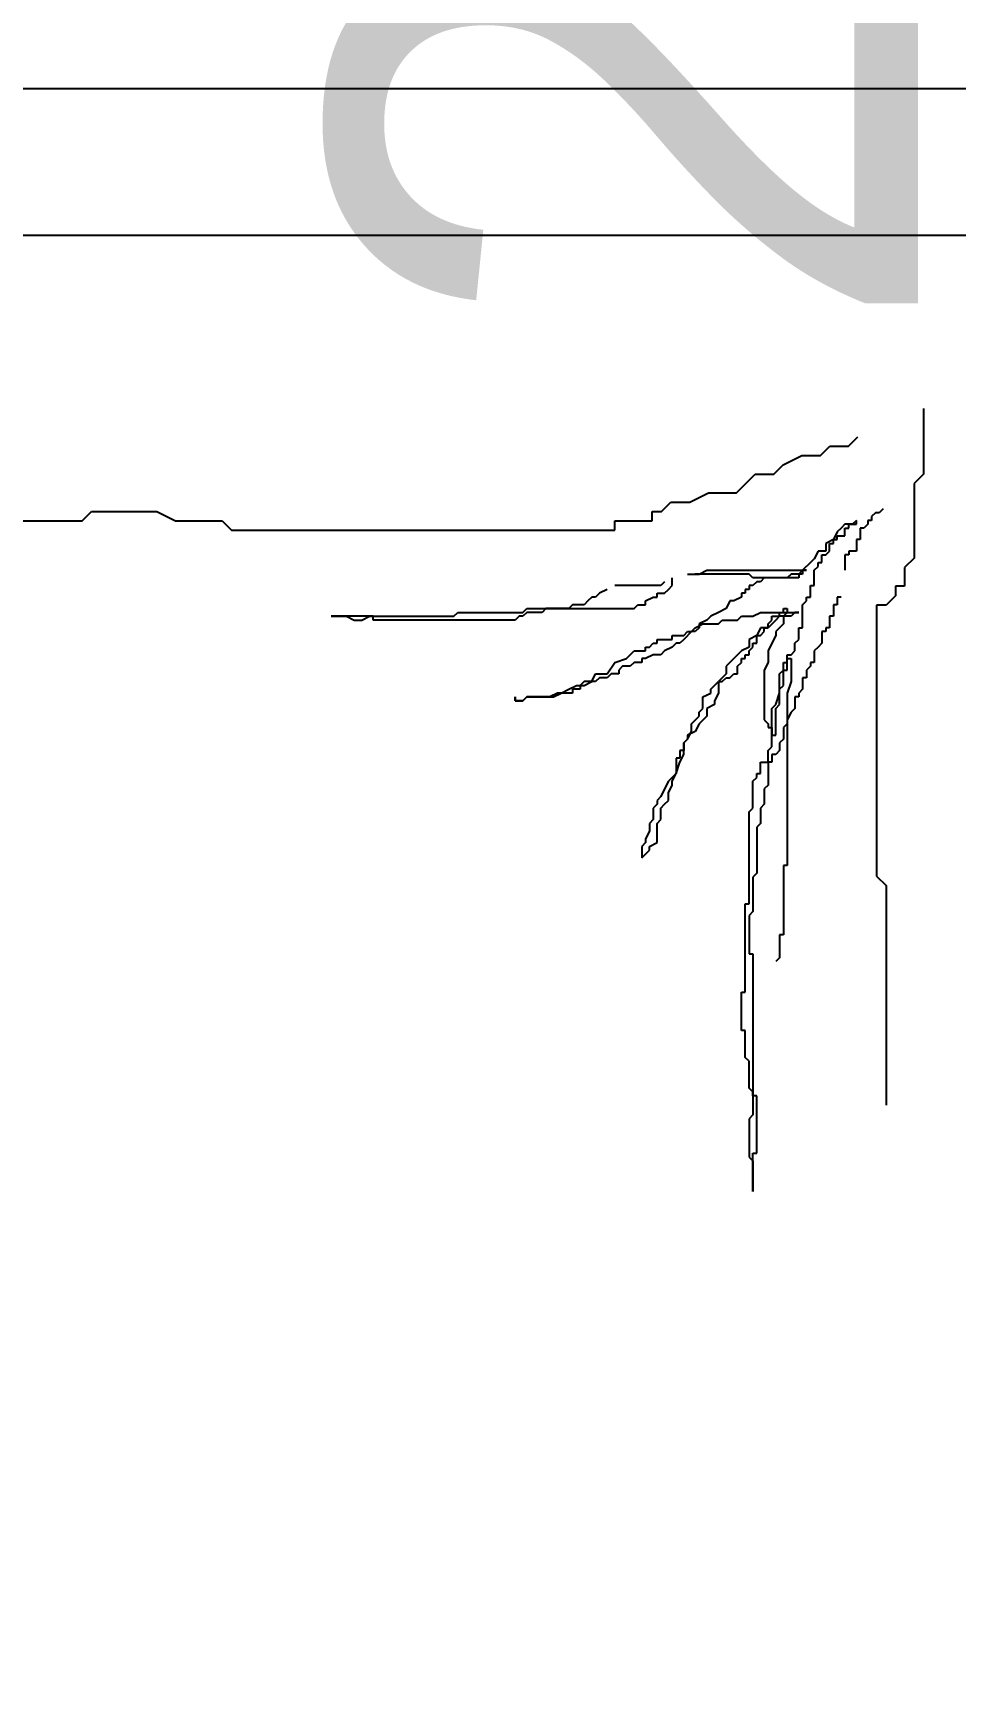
# Model space of a CAD drawing. Extents: x 182769.15 to 182771.38, y 101811.72 to 101812.21.
# Drawn here: x 182769.641456 to 182769.643972, y 101811.93426 to 101811.938793 of the extents above; entities that cross this region are included whole.
import ezdxf

# ---------------------------------------------------------------- set-up
doc = ezdxf.new("R2010")
doc.units = 0
doc.header["$MEASUREMENT"] = 0
doc.layers.add('iç yatay', color=3, linetype='Continuous')
doc.layers.add('tefriş', color=21, linetype='Continuous')
doc.styles.add('İÇ ÖLÇÜ', font='stylu.ttf', dxfattribs={"height": 8})

msp = doc.modelspace()

# ---------------------------------------------------------------- linework, layer by layer
at = {"layer": 'tefriş'}
for p, q in [((182769.6366991, 101811.9386416), (182769.6746991, 101811.9386416)), ((182769.6390991, 101811.9382416), (182769.6722991, 101811.9382416))]:
    msp.add_line(p, q, dxfattribs=at)
at = {"layer": 'tefriş', "color": 8}
for p, q in [((182769.6438835, 101811.9377687), (182769.6438835, 101811.9375901)), ((182769.6436031, 101811.9376411), (182769.6436286, 101811.9376666)), ((182769.6436286, 101811.9376666), (182769.6436796, 101811.9376666)), ((182769.6436796, 101811.9376666), (182769.6437051, 101811.9376921)), ((182769.6434756, 101811.9375901), (182769.6435011, 101811.9376156)), ((182769.6435011, 101811.9376156), (182769.6435521, 101811.9376411)), ((182769.6435521, 101811.9376411), (182769.6436031, 101811.9376411)), ((182769.6433736, 101811.937539), (182769.6433991, 101811.9375646)), ((182769.6433991, 101811.9375646), (182769.6434246, 101811.9375901)), ((182769.6434246, 101811.9375901), (182769.6434756, 101811.9375901)), ((182769.6438835, 101811.9375901), (182769.643858, 101811.9375646)), ((182769.643858, 101811.9375646), (182769.643858, 101811.9373604)), ((182769.6431697, 101811.937488), (182769.6431952, 101811.9375135)), ((182769.6431952, 101811.9375135), (182769.6432462, 101811.9375135)), ((182769.6432462, 101811.9375135), (182769.6432972, 101811.937539)), ((182769.6432972, 101811.937539), (182769.6433736, 101811.937539)), ((182769.6415891, 101811.9374625), (182769.6416146, 101811.937488)), ((182769.6416146, 101811.937488), (182769.641793, 101811.937488)), ((182769.641793, 101811.937488), (182769.641844, 101811.9374625)), ((182769.6431442, 101811.937488), (182769.6431697, 101811.937488)), ((182769.6431442, 101811.9374625), (182769.6431442, 101811.937488)), ((182769.643753, 101811.9374845), (182769.6437425, 101811.9374741)), ((182769.6437425, 101811.9374741), (182769.6437425, 101811.9374636)), ((182769.6437634, 101811.9374845), (182769.643753, 101811.9374845)), ((182769.6437739, 101811.937495), (182769.6437634, 101811.9374845)), ((182769.6413596, 101811.9374625), (182769.6415891, 101811.9374625)), ((182769.641844, 101811.9374625), (182769.6419715, 101811.9374625)), ((182769.6419715, 101811.9374625), (182769.641997, 101811.937437)), ((182769.641997, 101811.937437), (182769.6430422, 101811.937437)), ((182769.6430422, 101811.9374625), (182769.6431442, 101811.9374625)), ((182769.6430422, 101811.937437), (182769.6430422, 101811.9374625)), ((182769.6436484, 101811.9374322), (182769.643638, 101811.9374113)), ((182769.6436589, 101811.9374427), (182769.6436484, 101811.9374322)), ((182769.6436693, 101811.9374531), (182769.6436589, 101811.9374427)), ((182769.6436902, 101811.9374531), (182769.6436693, 101811.9374531)), ((182769.6436693, 101811.9374218), (182769.6436693, 101811.9374427)), ((182769.6436693, 101811.9374427), (182769.6436798, 101811.9374427)), ((182769.6436798, 101811.9374427), (182769.6436798, 101811.9374531)), ((182769.6436798, 101811.9374531), (182769.6437007, 101811.9374531)), ((182769.6437007, 101811.9374636), (182769.6436902, 101811.9374531)), ((182769.6437007, 101811.9374531), (182769.6437007, 101811.9374636)), ((182769.6437216, 101811.9374427), (182769.6437112, 101811.9374427)), ((182769.6437112, 101811.9374427), (182769.6437112, 101811.9374113)), ((182769.6437321, 101811.9374531), (182769.6437216, 101811.9374427)), ((182769.6437425, 101811.9374636), (182769.6437321, 101811.9374636)), ((182769.6437321, 101811.9374636), (182769.6437321, 101811.9374531)), ((182769.6435962, 101811.9373799), (182769.6435857, 101811.937359)), ((182769.6436171, 101811.9373799), (182769.6435962, 101811.9373799)), ((182769.643638, 101811.9374113), (182769.6436171, 101811.9374008)), ((182769.6436171, 101811.9374008), (182769.6436171, 101811.9373799)), ((182769.6436171, 101811.9373694), (182769.6436275, 101811.9373799)), ((182769.6436275, 101811.9373799), (182769.6436275, 101811.9374008)), ((182769.6436275, 101811.9374008), (182769.643638, 101811.9374008)), ((182769.643638, 101811.9374008), (182769.643638, 101811.9374113)), ((182769.643638, 101811.9374113), (182769.6436484, 101811.9374113)), ((182769.6436484, 101811.9374113), (182769.6436484, 101811.9374218)), ((182769.6436484, 101811.9374218), (182769.6436693, 101811.9374218)), ((182769.6437007, 101811.9373799), (182769.6436798, 101811.9373799)), ((182769.6436798, 101811.9373799), (182769.6436798, 101811.9373694)), ((182769.6437112, 101811.9374113), (182769.6437007, 101811.9374113)), ((182769.6437007, 101811.9374113), (182769.6437007, 101811.9373799)), ((182769.6435753, 101811.9373485), (182769.6435543, 101811.9373276)), ((182769.6435857, 101811.937359), (182769.6435753, 101811.9373485)), ((182769.6435857, 101811.9373276), (182769.6435962, 101811.937338)), ((182769.6435962, 101811.937338), (182769.6435962, 101811.9373485)), ((182769.6435962, 101811.9373485), (182769.6436066, 101811.9373485)), ((182769.6436066, 101811.9373694), (182769.6436171, 101811.9373694)), ((182769.6436066, 101811.9373485), (182769.6436066, 101811.9373694)), ((182769.6436798, 101811.9373694), (182769.6436693, 101811.9373694)), ((182769.6436693, 101811.9373694), (182769.6436693, 101811.9373276)), ((182769.643858, 101811.9373604), (182769.6438325, 101811.9373349)), ((182769.6438325, 101811.9373349), (182769.6438325, 101811.9372839)), ((182769.643178, 101811.9372962), (182769.6431676, 101811.9372857)), ((182769.6431989, 101811.9372857), (182769.6431989, 101811.9373067)), ((182769.6432407, 101811.9373171), (182769.6432721, 101811.9373171)), ((182769.643408, 101811.9373171), (182769.6432616, 101811.9373171)), ((182769.6432721, 101811.9373171), (182769.643293, 101811.9373276)), ((182769.643293, 101811.9373276), (182769.6435648, 101811.9373276)), ((182769.6434184, 101811.9373067), (182769.643408, 101811.9373171)), ((182769.6435125, 101811.9373067), (182769.6434184, 101811.9373067)), ((182769.6434289, 101811.9372962), (182769.6434184, 101811.9372857)), ((182769.6434394, 101811.9372962), (182769.6434289, 101811.9372962)), ((182769.6434498, 101811.9373067), (182769.6434394, 101811.9372962)), ((182769.6435439, 101811.9373067), (182769.6434498, 101811.9373067)), ((182769.643523, 101811.9373171), (182769.6435125, 101811.9373067)), ((182769.6435439, 101811.9373171), (182769.643523, 101811.9373171)), ((182769.6435543, 101811.9373276), (182769.6435439, 101811.9373171)), ((182769.6435543, 101811.9373171), (182769.6435439, 101811.9373171)), ((182769.6435439, 101811.9373171), (182769.6435439, 101811.9373067)), ((182769.6435648, 101811.9373276), (182769.6435543, 101811.9373276)), ((182769.6435543, 101811.9373276), (182769.6435543, 101811.9373171)), ((182769.6435857, 101811.9372857), (182769.6435857, 101811.9373276)), ((182769.6429689, 101811.9372439), (182769.6429585, 101811.9372334)), ((182769.6429794, 101811.9372543), (182769.6429689, 101811.9372439)), ((182769.6429898, 101811.9372543), (182769.6429794, 101811.9372543)), ((182769.6430003, 101811.9372648), (182769.6429898, 101811.9372543)), ((182769.6430212, 101811.9372753), (182769.6430003, 101811.9372648)), ((182769.6431676, 101811.9372857), (182769.6430421, 101811.9372857)), ((182769.6431257, 101811.9372439), (182769.6431466, 101811.9372543)), ((182769.6431257, 101811.9372334), (182769.6431257, 101811.9372439)), ((182769.6431466, 101811.9372543), (182769.6431571, 101811.9372543)), ((182769.6431571, 101811.9372543), (182769.6431571, 101811.9372648)), ((182769.6431571, 101811.9372648), (182769.643178, 101811.9372648)), ((182769.643178, 101811.9372648), (182769.6431885, 101811.9372753)), ((182769.6431885, 101811.9372753), (182769.6431989, 101811.9372857)), ((182769.6433557, 101811.9372439), (182769.6433453, 101811.937223)), ((182769.6433662, 101811.9372439), (182769.6433557, 101811.9372439)), ((182769.6433871, 101811.9372543), (182769.6433662, 101811.9372439)), ((182769.6433975, 101811.9372648), (182769.6433871, 101811.9372648)), ((182769.6433871, 101811.9372648), (182769.6433871, 101811.9372543)), ((182769.643408, 101811.9372753), (182769.6433975, 101811.9372753)), ((182769.6433975, 101811.9372753), (182769.6433975, 101811.9372648)), ((182769.6434184, 101811.9372857), (182769.643408, 101811.9372857)), ((182769.643408, 101811.9372857), (182769.643408, 101811.9372753)), ((182769.6435543, 101811.9372334), (182769.6435648, 101811.9372439)), ((182769.6435648, 101811.9372439), (182769.6435648, 101811.9372543)), ((182769.6435648, 101811.9372543), (182769.6435753, 101811.9372543)), ((182769.6435753, 101811.9372543), (182769.6435753, 101811.9372857)), ((182769.6435753, 101811.9372857), (182769.6435857, 101811.9372857)), ((182769.6436589, 101811.9372543), (182769.6436484, 101811.9372543)), ((182769.6436484, 101811.9372543), (182769.6436484, 101811.9372334)), ((182769.6438071, 101811.9372583), (182769.6437816, 101811.9372328)), ((182769.6438071, 101811.9372839), (182769.6438071, 101811.9372583)), ((182769.6438325, 101811.9372839), (182769.6438071, 101811.9372839)), ((182769.6423835, 101811.937202), (182769.6422685, 101811.937202)), ((182769.6422685, 101811.937202), (182769.6423104, 101811.937202)), ((182769.6423104, 101811.937202), (182769.6423313, 101811.9371916)), ((182769.6423522, 101811.9371916), (182769.6423731, 101811.937202)), ((182769.6423731, 101811.937202), (182769.6426031, 101811.937202)), ((182769.6423835, 101811.9371916), (182769.6423835, 101811.937202)), ((182769.6426031, 101811.937202), (182769.6426135, 101811.9372125)), ((182769.6426135, 101811.9372125), (182769.6427912, 101811.9372125)), ((182769.6427808, 101811.937202), (182769.6427703, 101811.9371916)), ((182769.6427912, 101811.937202), (182769.6427808, 101811.937202)), ((182769.6427912, 101811.9372125), (182769.6428017, 101811.937223)), ((182769.6428017, 101811.9372125), (182769.6427912, 101811.937202)), ((182769.6428017, 101811.937223), (182769.6430944, 101811.937223)), ((182769.6428435, 101811.9372125), (182769.6428017, 101811.9372125)), ((182769.6428539, 101811.937223), (182769.6428435, 101811.9372125)), ((182769.6429167, 101811.937223), (182769.6428539, 101811.937223)), ((182769.6429271, 101811.9372334), (182769.6429167, 101811.937223)), ((182769.6429585, 101811.9372334), (182769.6429271, 101811.9372334)), ((182769.6430944, 101811.937223), (182769.6431048, 101811.9372334)), ((182769.6431048, 101811.9372334), (182769.6431257, 101811.9372334)), ((182769.6433035, 101811.937202), (182769.643293, 101811.9371916)), ((182769.6433244, 101811.9372125), (182769.6433035, 101811.937202)), ((182769.6433453, 101811.937223), (182769.6433244, 101811.9372125)), ((182769.6433766, 101811.9371916), (182769.6433871, 101811.937202)), ((182769.6433871, 101811.937202), (182769.6434184, 101811.937202)), ((182769.6434184, 101811.937202), (182769.6434394, 101811.9372125)), ((182769.6434394, 101811.9372125), (182769.6435439, 101811.9372125)), ((182769.6434707, 101811.9371916), (182769.6434707, 101811.937202)), ((182769.6434707, 101811.937202), (182769.6434916, 101811.937202)), ((182769.6434916, 101811.937202), (182769.6434812, 101811.9371916)), ((182769.6434916, 101811.937202), (182769.6434916, 101811.9372125)), ((182769.6434916, 101811.9372125), (182769.6435021, 101811.9372125)), ((182769.643523, 101811.937202), (182769.6434916, 101811.937202)), ((182769.6435021, 101811.9372125), (182769.6435021, 101811.937223)), ((182769.6435021, 101811.937223), (182769.6435125, 101811.937223)), ((182769.6435125, 101811.9372125), (182769.6435021, 101811.937202)), ((182769.6435021, 101811.937202), (182769.6435021, 101811.9371811)), ((182769.6435125, 101811.937223), (182769.6435125, 101811.9372125)), ((182769.6435334, 101811.9372125), (182769.643523, 101811.937202)), ((182769.6435439, 101811.9372125), (182769.6435334, 101811.9372125)), ((182769.6435543, 101811.9371706), (182769.6435543, 101811.9372334)), ((182769.643638, 101811.937202), (182769.6436275, 101811.937202)), ((182769.6436275, 101811.937202), (182769.6436275, 101811.9371706)), ((182769.6436484, 101811.9372334), (182769.643638, 101811.9372334)), ((182769.643638, 101811.9372334), (182769.643638, 101811.937202)), ((182769.6437561, 101811.9372328), (182769.6437561, 101811.9364929)), ((182769.6437816, 101811.9372328), (182769.6437561, 101811.9372328)), ((182769.6423313, 101811.9371916), (182769.6423522, 101811.9371916)), ((182769.6427703, 101811.9371916), (182769.6423835, 101811.9371916)), ((182769.6432512, 101811.9371602), (182769.6432303, 101811.9371392)), ((182769.6432303, 101811.9371497), (182769.6432407, 101811.9371602)), ((182769.6432407, 101811.9371602), (182769.6432512, 101811.9371602)), ((182769.6432512, 101811.9371602), (182769.6432616, 101811.9371706)), ((182769.6432616, 101811.9371602), (182769.6432512, 101811.9371602)), ((182769.6432616, 101811.9371706), (182769.6432825, 101811.9371811)), ((182769.6432721, 101811.9371706), (182769.6432616, 101811.9371602)), ((182769.643293, 101811.9371916), (182769.6432721, 101811.9371811)), ((182769.6432721, 101811.9371811), (182769.6432721, 101811.9371706)), ((182769.6432825, 101811.9371811), (182769.6433244, 101811.9371811)), ((182769.6433244, 101811.9371811), (182769.6433348, 101811.9371916)), ((182769.6433348, 101811.9371916), (182769.6433766, 101811.9371916)), ((182769.6434394, 101811.9371706), (182769.6434289, 101811.9371497)), ((182769.6434603, 101811.9371706), (182769.6434394, 101811.9371706)), ((182769.6434394, 101811.9371497), (182769.6434498, 101811.9371602)), ((182769.6434498, 101811.9371602), (182769.6434498, 101811.9371706)), ((182769.6434498, 101811.9371706), (182769.6434603, 101811.9371706)), ((182769.6434812, 101811.9371916), (182769.6434603, 101811.9371706)), ((182769.6434603, 101811.9371811), (182769.6434707, 101811.9371916)), ((182769.6434603, 101811.9371706), (182769.6434603, 101811.9371811)), ((182769.6434916, 101811.9371706), (182769.6434812, 101811.9371602)), ((182769.6434812, 101811.9371602), (182769.6434812, 101811.9371497)), ((182769.6435021, 101811.9371811), (182769.6434916, 101811.9371706)), ((182769.6435439, 101811.9371392), (182769.6435439, 101811.9371706)), ((182769.6435439, 101811.9371706), (182769.6435543, 101811.9371706)), ((182769.6436171, 101811.9371602), (182769.6436066, 101811.9371602)), ((182769.6436066, 101811.9371602), (182769.6436066, 101811.9371288)), ((182769.6436275, 101811.9371706), (182769.6436171, 101811.9371706)), ((182769.6436171, 101811.9371706), (182769.6436171, 101811.9371602)), ((182769.6430735, 101811.9370869), (182769.6430944, 101811.9371079)), ((182769.6430944, 101811.9371079), (182769.6431257, 101811.9371079)), ((182769.6431257, 101811.9371079), (182769.6431257, 101811.9371183)), ((182769.6431257, 101811.9371183), (182769.6431362, 101811.9371183)), ((182769.6431362, 101811.9371183), (182769.6431466, 101811.9371288)), ((182769.6431466, 101811.9371288), (182769.6431571, 101811.9371288)), ((182769.6431571, 101811.9371288), (182769.6431571, 101811.9371392)), ((182769.6431571, 101811.9371392), (182769.6431989, 101811.9371392)), ((182769.643178, 101811.9371079), (182769.6431676, 101811.9370974)), ((182769.6431989, 101811.9371183), (182769.643178, 101811.9371079)), ((182769.6431989, 101811.9371392), (182769.6431989, 101811.9371497)), ((182769.6431989, 101811.9371497), (182769.6432303, 101811.9371497)), ((182769.6432094, 101811.9371288), (182769.6431989, 101811.9371183)), ((182769.6432198, 101811.9371288), (182769.6432094, 101811.9371288)), ((182769.6432303, 101811.9371392), (182769.6432198, 101811.9371288)), ((182769.6433871, 101811.9371079), (182769.6433766, 101811.9370974)), ((182769.643408, 101811.9371183), (182769.6433871, 101811.9371079)), ((182769.6434289, 101811.9371497), (182769.643408, 101811.9371392)), ((182769.643408, 101811.9371392), (182769.643408, 101811.9371183)), ((182769.643408, 101811.9371079), (182769.6434184, 101811.9371183)), ((182769.643408, 101811.9370974), (182769.643408, 101811.9371079)), ((182769.6434184, 101811.9371183), (182769.6434184, 101811.9371288)), ((182769.6434184, 101811.9371288), (182769.6434289, 101811.9371288)), ((182769.6434289, 101811.9371288), (182769.6434289, 101811.9371497)), ((182769.6434289, 101811.9371497), (182769.6434394, 101811.9371497)), ((182769.6434707, 101811.9371288), (182769.6434603, 101811.9371079)), ((182769.6434603, 101811.9371079), (182769.6434603, 101811.9370765)), ((182769.6434812, 101811.9371497), (182769.6434707, 101811.9371288)), ((182769.643523, 101811.9370974), (182769.6435334, 101811.9371079)), ((182769.6435334, 101811.9371288), (182769.6435439, 101811.9371392)), ((182769.6435334, 101811.9371079), (182769.6435334, 101811.9371288)), ((182769.6435962, 101811.9371183), (182769.6435857, 101811.9371079)), ((182769.6435857, 101811.9371079), (182769.6435857, 101811.9370765)), ((182769.6436066, 101811.9371288), (182769.6435962, 101811.9371183)), ((182769.6430212, 101811.9370451), (182769.6430421, 101811.9370765)), ((182769.6430421, 101811.9370765), (182769.6430735, 101811.9370869)), ((182769.643063, 101811.937066), (182769.6430526, 101811.9370555)), ((182769.6430839, 101811.937066), (182769.643063, 101811.937066)), ((182769.6430944, 101811.9370765), (182769.6430839, 101811.937066)), ((182769.6431153, 101811.9370765), (182769.6430944, 101811.9370765)), ((182769.6431257, 101811.9370869), (182769.6431153, 101811.9370869)), ((182769.6431153, 101811.9370869), (182769.6431153, 101811.9370765)), ((182769.6431466, 101811.9370974), (182769.6431257, 101811.9370869)), ((182769.6431676, 101811.9370974), (182769.6431466, 101811.9370974)), ((182769.6433557, 101811.9370765), (182769.6433453, 101811.937066)), ((182769.6433453, 101811.937066), (182769.6433453, 101811.9370451)), ((182769.6433662, 101811.9370869), (182769.6433557, 101811.9370765)), ((182769.6433766, 101811.9370974), (182769.6433662, 101811.9370869)), ((182769.6433766, 101811.937066), (182769.6433871, 101811.9370765)), ((182769.6433766, 101811.9370451), (182769.6433766, 101811.937066)), ((182769.6433871, 101811.9370765), (182769.6433871, 101811.9370869)), ((182769.6433871, 101811.9370869), (182769.6433975, 101811.9370869)), ((182769.6433975, 101811.9370869), (182769.6433975, 101811.9370974)), ((182769.6433975, 101811.9370974), (182769.643408, 101811.9370974)), ((182769.6434603, 101811.9370765), (182769.6434498, 101811.9370555)), ((182769.6435021, 101811.9370555), (182769.6435021, 101811.9370765)), ((182769.6435021, 101811.9370765), (182769.6435125, 101811.9370765)), ((182769.6435125, 101811.9370555), (182769.6435125, 101811.9370974)), ((182769.6435125, 101811.9370974), (182769.643523, 101811.9370974)), ((182769.6435125, 101811.9370765), (182769.6435125, 101811.9370869)), ((182769.6435125, 101811.9370869), (182769.643523, 101811.9370869)), ((182769.643523, 101811.9370869), (182769.643523, 101811.9370242)), ((182769.6435753, 101811.937066), (182769.6435648, 101811.9370555)), ((182769.6435857, 101811.9370765), (182769.6435753, 101811.9370765)), ((182769.6435753, 101811.9370765), (182769.6435753, 101811.937066)), ((182769.6429585, 101811.9370242), (182769.642948, 101811.9370137)), ((182769.6429898, 101811.9370242), (182769.6429585, 101811.9370242)), ((182769.6429585, 101811.9370137), (182769.6429794, 101811.9370242)), ((182769.6429794, 101811.9370242), (182769.6429898, 101811.9370451)), ((182769.6429898, 101811.9370451), (182769.6430212, 101811.9370451)), ((182769.6430003, 101811.9370346), (182769.6429898, 101811.9370242)), ((182769.6430212, 101811.9370346), (182769.6430003, 101811.9370346)), ((182769.6430317, 101811.9370451), (182769.6430212, 101811.9370346)), ((182769.6430526, 101811.9370451), (182769.6430317, 101811.9370451)), ((182769.6430526, 101811.9370555), (182769.6430526, 101811.9370451)), ((182769.6433139, 101811.9370137), (182769.6433244, 101811.9370242)), ((182769.6433453, 101811.9370451), (182769.6433244, 101811.9370242)), ((182769.6433244, 101811.9370242), (182769.6433244, 101811.9369928)), ((182769.6433244, 101811.9370242), (182769.6433348, 101811.9370242)), ((182769.6433348, 101811.9370242), (182769.6433453, 101811.9370346)), ((182769.6433453, 101811.9370346), (182769.6433557, 101811.9370346)), ((182769.6433557, 101811.9370346), (182769.6433662, 101811.9370451)), ((182769.6433662, 101811.9370451), (182769.6433766, 101811.9370451)), ((182769.6434498, 101811.9370555), (182769.6434498, 101811.9369195)), ((182769.6434916, 101811.9370451), (182769.6435021, 101811.9370555)), ((182769.6434916, 101811.9369928), (182769.6434916, 101811.9370451)), ((182769.6435021, 101811.9370137), (182769.6435021, 101811.9370555)), ((182769.6435021, 101811.9370555), (182769.6435125, 101811.9370555)), ((182769.643523, 101811.9370242), (182769.6435125, 101811.9369928)), ((182769.6435648, 101811.9370346), (182769.6435543, 101811.9370346)), ((182769.6435543, 101811.9370346), (182769.6435543, 101811.9370032)), ((182769.6435648, 101811.9370555), (182769.6435648, 101811.9370346)), ((182769.6427703, 101811.9369718), (182769.6427703, 101811.9369823)), ((182769.6427703, 101811.9369823), (182769.6427703, 101811.9369718)), ((182769.6427912, 101811.9369718), (182769.6427703, 101811.9369718)), ((182769.6427703, 101811.9369718), (182769.6427912, 101811.9369718)), ((182769.6428017, 101811.9369823), (182769.6427912, 101811.9369718)), ((182769.6427912, 101811.9369718), (182769.6428017, 101811.9369823)), ((182769.6428644, 101811.9369823), (182769.6428017, 101811.9369823)), ((182769.6428017, 101811.9369823), (182769.6428749, 101811.9369823)), ((182769.6428853, 101811.9369928), (182769.6428644, 101811.9369823)), ((182769.6428749, 101811.9369823), (182769.6428958, 101811.9369928)), ((182769.6429271, 101811.9369928), (182769.6428853, 101811.9369928)), ((182769.6428958, 101811.9369928), (182769.6429167, 101811.9370032)), ((182769.6429167, 101811.9370032), (182769.6429376, 101811.9370137)), ((182769.642948, 101811.9370032), (182769.6429271, 101811.9370032)), ((182769.6429271, 101811.9370032), (182769.6429271, 101811.9369928)), ((182769.6429376, 101811.9370137), (182769.6429585, 101811.9370137)), ((182769.642948, 101811.9370137), (182769.642948, 101811.9370032)), ((182769.6432825, 101811.9369823), (182769.6433035, 101811.9369928)), ((182769.6432825, 101811.9369509), (182769.6432825, 101811.9369823)), ((182769.6433035, 101811.9370032), (182769.6433139, 101811.9370137)), ((182769.6433035, 101811.9369928), (182769.6433035, 101811.9370032)), ((182769.6433244, 101811.9369928), (182769.6433139, 101811.9369718)), ((182769.6433139, 101811.9369718), (182769.6433139, 101811.9369614)), ((182769.6434812, 101811.9369614), (182769.6434916, 101811.9369928)), ((182769.6434916, 101811.9370032), (182769.6435021, 101811.9370137)), ((182769.6434916, 101811.9369614), (182769.6434916, 101811.9370032)), ((182769.6435125, 101811.9369928), (182769.6435125, 101811.9365219)), ((182769.6435439, 101811.9369823), (182769.6435334, 101811.9369823)), ((182769.6435334, 101811.9369823), (182769.6435334, 101811.9369509)), ((182769.6435543, 101811.9370032), (182769.6435439, 101811.9369928)), ((182769.6435439, 101811.9369928), (182769.6435439, 101811.9369823)), ((182769.6432512, 101811.9369091), (182769.6432721, 101811.93693)), ((182769.6432721, 101811.9369405), (182769.6432825, 101811.9369509)), ((182769.6432721, 101811.93693), (182769.6432721, 101811.9369405)), ((182769.643293, 101811.93693), (182769.6432721, 101811.9369091)), ((182769.6433139, 101811.9369614), (182769.643293, 101811.9369509)), ((182769.643293, 101811.9369509), (182769.643293, 101811.93693)), ((182769.6434707, 101811.9369509), (182769.6434812, 101811.9369614)), ((182769.6434707, 101811.9368777), (182769.6434707, 101811.9369509)), ((182769.6434812, 101811.9369509), (182769.6434916, 101811.9369614)), ((182769.6434812, 101811.9368777), (182769.6434812, 101811.9369509)), ((182769.643523, 101811.9369405), (182769.6435125, 101811.9369195)), ((182769.6435334, 101811.9369509), (182769.643523, 101811.9369405)), ((182769.6432616, 101811.9368881), (182769.6432407, 101811.9368777)), ((182769.6432407, 101811.9368672), (182769.6432512, 101811.9368881)), ((182769.6432512, 101811.9368881), (182769.6432512, 101811.9369091)), ((182769.6432721, 101811.9369091), (182769.6432616, 101811.9368881)), ((182769.6434498, 101811.9369195), (182769.6434603, 101811.9369091)), ((182769.6434603, 101811.9369091), (182769.6434603, 101811.9368986)), ((182769.6434603, 101811.9368986), (182769.6434707, 101811.9368986)), ((182769.6434707, 101811.9368986), (182769.6434707, 101811.9368777)), ((182769.6435125, 101811.9369091), (182769.6435021, 101811.9368986)), ((182769.6435021, 101811.9368986), (182769.6435021, 101811.9368672)), ((182769.6435125, 101811.9369195), (182769.6435125, 101811.9369091)), ((182769.6432303, 101811.9368358), (182769.6432198, 101811.9368358)), ((182769.6432198, 101811.9368358), (182769.6432198, 101811.9368149)), ((182769.6432407, 101811.9368672), (182769.6432303, 101811.9368567)), ((182769.6432303, 101811.9368567), (182769.6432407, 101811.9368672)), ((182769.6432303, 101811.9368567), (182769.6432303, 101811.9368358)), ((182769.6432303, 101811.9368254), (182769.6432303, 101811.9368567)), ((182769.6432407, 101811.9368777), (182769.6432407, 101811.9368672)), ((182769.6434603, 101811.9368358), (182769.6434707, 101811.9368463)), ((182769.6434603, 101811.9368044), (182769.6434603, 101811.9368358)), ((182769.6434707, 101811.9368463), (182769.6434707, 101811.9368777)), ((182769.6434707, 101811.9368777), (182769.6434812, 101811.9368777)), ((182769.6434916, 101811.9368358), (182769.6434812, 101811.9368254)), ((182769.6435021, 101811.9368672), (182769.6434916, 101811.9368567)), ((182769.6434916, 101811.9368567), (182769.6434916, 101811.9368358)), ((182769.6432198, 101811.9368149), (182769.6432094, 101811.9368149)), ((182769.6432094, 101811.9368149), (182769.6432094, 101811.936773)), ((182769.6432094, 101811.936773), (182769.6432198, 101811.9368044)), ((182769.6432198, 101811.9368044), (182769.6432303, 101811.9368254)), ((182769.6434394, 101811.936773), (182769.6434394, 101811.9368044)), ((182769.6434394, 101811.9368044), (182769.6434603, 101811.9368044)), ((182769.6434707, 101811.9368044), (182769.6434603, 101811.9368044)), ((182769.6434603, 101811.9368044), (182769.6434603, 101811.9367417)), ((182769.6434812, 101811.9368254), (182769.6434707, 101811.9368254)), ((182769.6434707, 101811.9368254), (182769.6434707, 101811.9368044)), ((182769.6431885, 101811.9367521), (182769.643178, 101811.9367312)), ((182769.6431989, 101811.9367626), (182769.6431885, 101811.9367521)), ((182769.6432094, 101811.936773), (182769.6431989, 101811.9367626)), ((182769.6431989, 101811.9367521), (182769.6432094, 101811.936773)), ((182769.6431989, 101811.9367417), (182769.6431989, 101811.9367521)), ((182769.6434184, 101811.9367521), (182769.6434289, 101811.9367626)), ((182769.6434184, 101811.9366789), (182769.6434184, 101811.9367521)), ((182769.6434289, 101811.9367626), (182769.6434289, 101811.936773)), ((182769.6434289, 101811.936773), (182769.6434394, 101811.936773)), ((182769.6431676, 101811.9367103), (182769.6431571, 101811.9366998)), ((182769.6431571, 101811.9366998), (182769.6431571, 101811.9366893)), ((182769.643178, 101811.9367312), (182769.6431676, 101811.9367103)), ((182769.643178, 101811.9366893), (182769.6431885, 101811.9366998)), ((182769.6431885, 101811.9367207), (182769.6431989, 101811.9367417)), ((182769.6431885, 101811.9366998), (182769.6431885, 101811.9367207)), ((182769.6434603, 101811.9367417), (182769.6434498, 101811.9367312)), ((182769.6434498, 101811.9367312), (182769.6434498, 101811.9366893)), ((182769.6431571, 101811.9366893), (182769.6431466, 101811.9366789)), ((182769.6431466, 101811.9366789), (182769.6431466, 101811.9366475)), ((182769.6431676, 101811.9366789), (182769.643178, 101811.9366893)), ((182769.6431676, 101811.9366475), (182769.6431676, 101811.9366789)), ((182769.643408, 101811.9366684), (182769.6434184, 101811.9366789)), ((182769.643408, 101811.9364173), (182769.643408, 101811.9366684)), ((182769.6434498, 101811.9366893), (182769.6434394, 101811.9366789)), ((182769.6434394, 101811.9366789), (182769.6434394, 101811.936637)), ((182769.6431362, 101811.9366161), (182769.6431257, 101811.9365952)), ((182769.6431466, 101811.9366475), (182769.6431362, 101811.936637)), ((182769.6431362, 101811.936637), (182769.6431362, 101811.9366161)), ((182769.6431571, 101811.936637), (182769.6431676, 101811.9366475)), ((182769.6431571, 101811.9365847), (182769.6431571, 101811.936637)), ((182769.6434394, 101811.936637), (182769.6434289, 101811.9366266)), ((182769.6434289, 101811.9366266), (182769.6434289, 101811.936501)), ((182769.6431257, 101811.9365847), (182769.6431153, 101811.9365743)), ((182769.6431153, 101811.9365743), (182769.6431153, 101811.9365429)), ((182769.6431257, 101811.9365952), (182769.6431257, 101811.9365847)), ((182769.6431257, 101811.9365533), (182769.6431362, 101811.9365638)), ((182769.6431362, 101811.9365743), (182769.6431571, 101811.9365847)), ((182769.6431362, 101811.9365638), (182769.6431362, 101811.9365743)), ((182769.6431153, 101811.9365429), (182769.6431257, 101811.9365533)), ((182769.6435125, 101811.9365219), (182769.6435021, 101811.9365219)), ((182769.6435021, 101811.9365219), (182769.6435021, 101811.9363336)), ((182769.6434289, 101811.936501), (182769.6434184, 101811.9364906)), ((182769.6434184, 101811.9364906), (182769.6434184, 101811.9363964)), ((182769.6437561, 101811.9364929), (182769.6437816, 101811.9364673)), ((182769.6437816, 101811.9364673), (182769.6437816, 101811.9358681)), ((182769.6433975, 101811.9361767), (182769.6433975, 101811.9364173)), ((182769.6433975, 101811.9364173), (182769.643408, 101811.9364173)), ((182769.6434184, 101811.9363964), (182769.643408, 101811.9363859)), ((182769.643408, 101811.9363859), (182769.643408, 101811.9362813)), ((182769.6435021, 101811.9363336), (182769.6434916, 101811.9363336)), ((182769.6434916, 101811.9363336), (182769.6434916, 101811.9362708)), ((182769.643408, 101811.9362813), (182769.6434184, 101811.9362813)), ((182769.6434184, 101811.9362813), (182769.6434184, 101811.9358418)), ((182769.6434916, 101811.9362708), (182769.6434812, 101811.9362604)), ((182769.6433871, 101811.936072), (182769.6433871, 101811.9361767)), ((182769.6433871, 101811.9361767), (182769.6433975, 101811.9361767)), ((182769.6433975, 101811.936072), (182769.6433871, 101811.936072)), ((182769.6433975, 101811.9359988), (182769.6433975, 101811.936072)), ((182769.643408, 101811.9359883), (182769.6433975, 101811.9359988)), ((182769.643408, 101811.9359151), (182769.643408, 101811.9359883)), ((182769.6434184, 101811.9359046), (182769.643408, 101811.9359151)), ((182769.6434184, 101811.9358942), (182769.6434184, 101811.9359046)), ((182769.6434289, 101811.9358942), (182769.6434184, 101811.9358942)), ((182769.6434289, 101811.9357372), (182769.6434289, 101811.9358942)), ((182769.6434184, 101811.9358418), (182769.643408, 101811.9358314)), ((182769.643408, 101811.9358314), (182769.643408, 101811.9357268)), ((182769.643408, 101811.9357268), (182769.6434184, 101811.9357163)), ((182769.6434184, 101811.9357372), (182769.6434289, 101811.9357372)), ((182769.6434184, 101811.9356326), (182769.6434184, 101811.9357372)), ((182769.6434184, 101811.9357163), (182769.6434184, 101811.9356326))]:
    msp.add_line(p, q, dxfattribs=at)

# ---------------------------------------------------------------- texts
at = {"layer": 'iç yatay', "color": 11, "style": 'İÇ ÖLÇÜ'}
msp.add_text('205', height=0.0016, rotation=90, dxfattribs=at).set_placement((182769.6438689, 101811.9379483))

doc.saveas('drawing.dxf')
